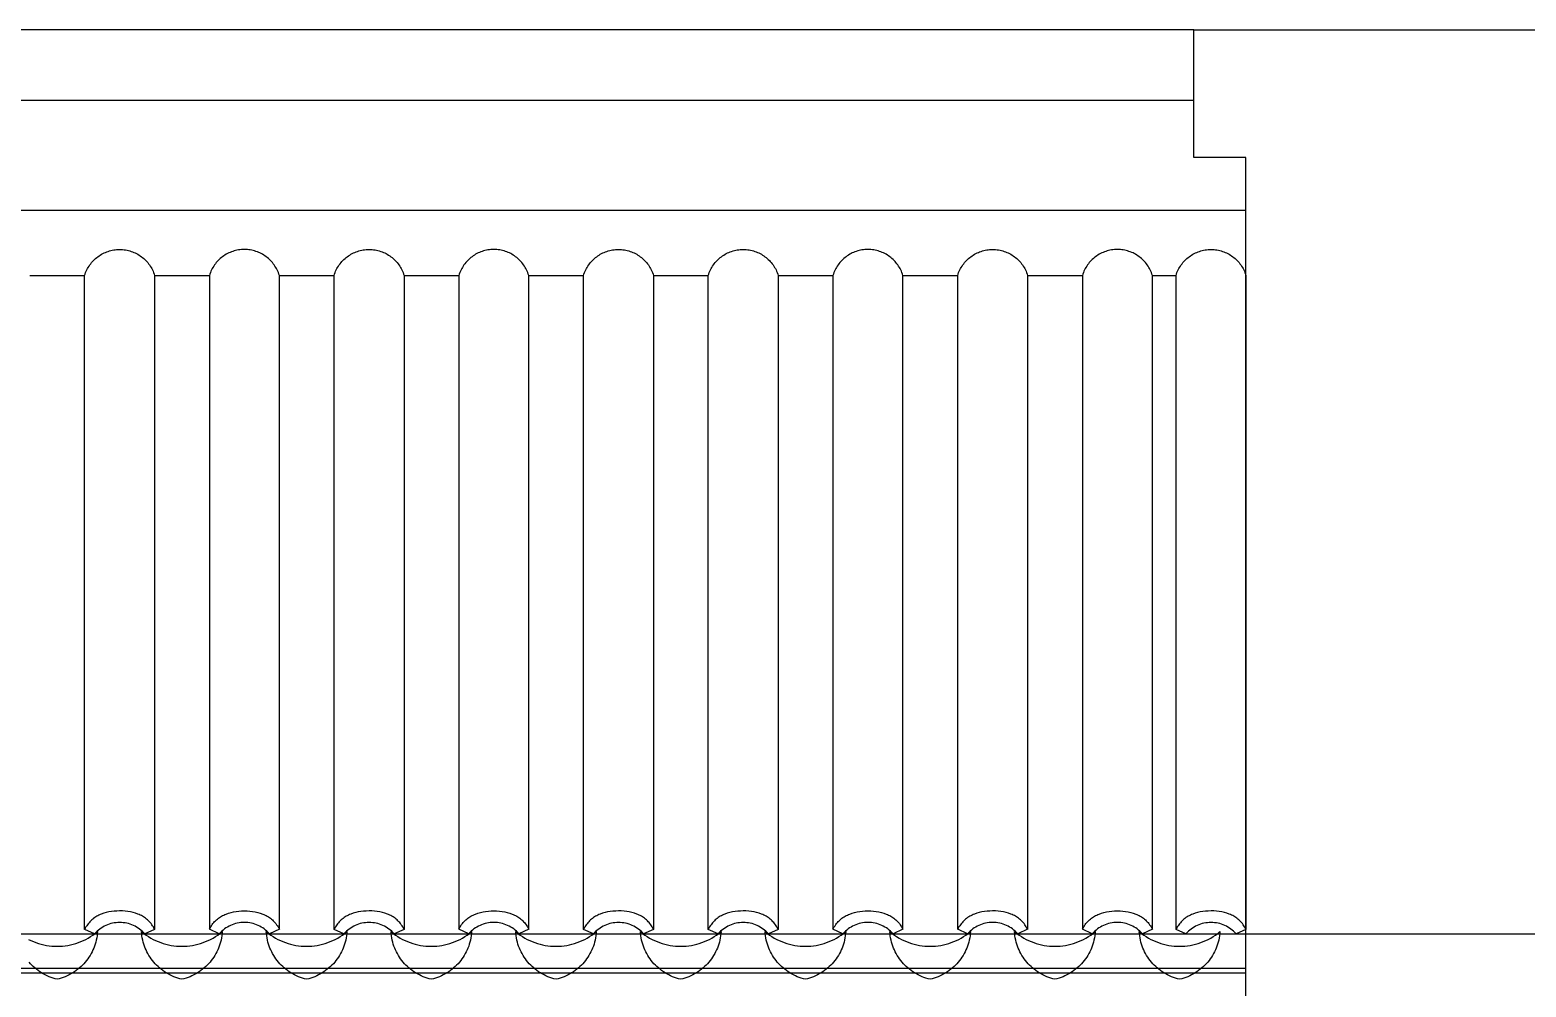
# Model space of a CAD drawing. Extents: x -20250 to 331240, y -699 to 63168.
# Drawn here: x 155750 to 159938, y 14065 to 16744 of the extents above; entities that cross this region are included whole.
import ezdxf

# ---------------------------------------------------------------- set-up
doc = ezdxf.new("R2010")
doc.units = 0
doc.header["$LTSCALE"] = 1000
doc.header["$MEASUREMENT"] = 0
doc.layers.add('DOTE', color=1, linetype='Continuous')
doc.layers.add('WALL', color=9, linetype='Continuous')
doc.layers.add('瓦', color=7, linetype='Continuous', true_color=0x57e157)

msp = doc.modelspace()

# ---------------------------------------------------------------- linework, layer by layer
at = {"layer": 'DOTE', "elevation": 0}
for points in [[(159007.4, 16744.3), (163040.4, 16744.3)], [(159153.7, 14214.5), (163040.4, 14214.5)]]:
    msp.add_lwpolyline(points, dxfattribs=at)
at = {"layer": 'WALL'}
for points in [[(159153.7, 11907.6, 0), (159153.7, 16387.6, 0), (159007.4, 16387.6, 0), (159007.4, 16744.3, 0), (149766.8, 16744.3, 0), (149766.8, 16387.6, 0), (149620.6, 16387.6, 0), (149620.6, 11881.3, 0)], [(149766.8, 16547.8, 0), (159007.4, 16547.8, 0)], [(159153.7, 16238.6, 0), (149620.6, 16238.6, 0)], [(149620.6, 14214.5, 0), (159153.7, 14214.5, 0)], [(149620.6, 14118, 0), (159153.7, 14118, 0)], [(149620.6, 14105.8, 0), (159153.7, 14105.8, 0)]]:
    msp.add_polyline3d(points, dxfattribs=at)
at = {"layer": '瓦'}
for points in [[(155903.4, 14227.1), (155903.4, 16057.1), (155904.7, 16061.1), (155906.2, 16065), (155907.8, 16068.8), (155909.5, 16072.6), (155911.4, 16076.2), (155913.4, 16079.8), (155915.6, 16083.3), (155917.9, 16086.7), (155920.3, 16089.9), (155922.8, 16093.1), (155925.5, 16096.1), (155928.2, 16099.1), (155931.1, 16101.9), (155934.1, 16104.6), (155937.2, 16107.2), (155940.3, 16109.7), (155943.6, 16112), (155947, 16114.2), (155950.4, 16116.3), (155954, 16118.2), (155957.6, 16120), (155961.3, 16121.7), (155965, 16123.2), (155968.8, 16124.6), (155972.7, 16125.8), (155976.7, 16126.8), (155980.7, 16127.7), (155984.7, 16128.5), (155988.8, 16129.1), (155992.9, 16129.5), (155997.1, 16129.7), (156001.3, 16129.8), (156005.5, 16129.7), (156009.7, 16129.5), (156013.9, 16129.1), (156018, 16128.5), (156022, 16127.7), (156026, 16126.8), (156029.9, 16125.8), (156033.8, 16124.6), (156037.6, 16123.2), (156041.4, 16121.7), (156045.1, 16120), (156048.7, 16118.2), (156052.2, 16116.3), (156055.7, 16114.2), (156059, 16112), (156062.3, 16109.7), (156065.5, 16107.2), (156068.6, 16104.6), (156071.6, 16101.9), (156074.4, 16099.1), (156077.2, 16096.1), (156079.8, 16093.1), (156082.4, 16089.9), (156084.8, 16086.7), (156087.1, 16083.3), (156089.2, 16079.8), (156091.2, 16076.2), (156093.1, 16072.6), (156094.9, 16068.8), (156096.5, 16065), (156097.9, 16061.1), (156099.2, 16057.1), (156099.2, 14227.1), (156097.4, 14230.6), (156095.6, 14233.9), (156093.6, 14237.1), (156091.5, 14240.1), (156089.3, 14243), (156087, 14245.8), (156084.6, 14248.5), (156082.1, 14251), (156079.5, 14253.4), (156076.8, 14255.7), (156074.1, 14257.9), (156071.2, 14259.9), (156068.3, 14261.8), (156065.3, 14263.7), (156062.2, 14265.4), (156059.1, 14267), (156055.9, 14268.4), (156052.6, 14269.8), (156045.8, 14272.2), (156038.8, 14274.2), (156031.6, 14275.9), (156024.3, 14277.1), (156016.7, 14277.9), (156009.1, 14278.5), (156001.3, 14278.6), (155993.5, 14278.4), (155985.9, 14277.9), (155978.3, 14277.1), (155971, 14275.8), (155963.8, 14274.2), (155956.8, 14272.2), (155950, 14269.7), (155946.7, 14268.4), (155943.5, 14266.9), (155940.4, 14265.3), (155937.3, 14263.6), (155934.3, 14261.8), (155931.4, 14259.8), (155928.5, 14257.8), (155925.8, 14255.6), (155923.1, 14253.3), (155920.5, 14250.9), (155918, 14248.4), (155915.6, 14245.7), (155913.3, 14242.9), (155911.2, 14240), (155909.1, 14237), (155907.1, 14233.8), (155905.2, 14230.5), (155903.5, 14227)], [(156448.3, 14227.2), (156420.7, 14214.6), (156417.3, 14218.3), (156413.7, 14221.7), (156409.9, 14225), (156406, 14228.1), (156401.9, 14230.9), (156397.7, 14233.5), (156393.4, 14235.9), (156389, 14238.1), (156384.4, 14240), (156379.8, 14241.7), (156375, 14243.1), (156370.2, 14244.3), (156365.3, 14245.2), (156360.4, 14245.9), (156355.4, 14246.3), (156350.4, 14246.4), (156345.4, 14246.3), (156340.4, 14245.9), (156335.4, 14245.2), (156330.6, 14244.3), (156325.8, 14243.1), (156321, 14241.7), (156316.4, 14240), (156311.8, 14238.1), (156307.4, 14235.9), (156303.1, 14233.5), (156298.9, 14230.9), (156294.8, 14228.1), (156290.9, 14225), (156287.2, 14221.7), (156283.6, 14218.3), (156280.2, 14214.6), (156252.6, 14227.2), (156254.4, 14230.7), (156256.3, 14234), (156258.2, 14237.2), (156260.3, 14240.2), (156262.5, 14243.2), (156264.8, 14245.9), (156267.2, 14248.6), (156269.7, 14251.1), (156272.3, 14253.5), (156275, 14255.8), (156277.7, 14258), (156280.6, 14260), (156283.5, 14262), (156286.5, 14263.8), (156289.6, 14265.5), (156292.7, 14267.1), (156296, 14268.6), (156299.2, 14269.9), (156306, 14272.3), (156313, 14274.4), (156320.2, 14276), (156327.6, 14277.2), (156335.1, 14278.1), (156342.7, 14278.6), (156350.5, 14278.7), (156358.3, 14278.6), (156366, 14278.1), (156373.5, 14277.2), (156380.8, 14275.9), (156388, 14274.3), (156395, 14272.3), (156401.8, 14269.9), (156405.1, 14268.5), (156408.3, 14267), (156411.4, 14265.4), (156414.5, 14263.7), (156417.5, 14261.9), (156420.4, 14260), (156423.3, 14257.9), (156426, 14255.7), (156428.7, 14253.5), (156431.3, 14251), (156433.8, 14248.5), (156436.1, 14245.8), (156438.4, 14243.1), (156440.6, 14240.1), (156442.7, 14237.1), (156444.7, 14233.9), (156446.6, 14230.6), (156448.3, 14227.1), (156448.3, 16057.1), (156447, 16061.1), (156445.6, 16065), (156444, 16068.8), (156442.2, 16072.6), (156440.3, 16076.2), (156438.3, 16079.8), (156436.1, 16083.3), (156433.9, 16086.7), (156431.4, 16089.9), (156428.9, 16093.1), (156426.3, 16096.1), (156423.5, 16099.1), (156420.6, 16101.9), (156417.6, 16104.6), (156414.6, 16107.2), (156411.4, 16109.7), (156408.1, 16112), (156404.7, 16114.2), (156401.3, 16116.3), (156397.8, 16118.2), (156394.1, 16120), (156390.5, 16121.7), (156386.7, 16123.2), (156382.9, 16124.6), (156379, 16125.8), (156375.1, 16126.8), (156371.1, 16127.7), (156367, 16128.5), (156362.9, 16129.1), (156358.8, 16129.5), (156354.6, 16129.7), (156350.4, 16129.8), (156346.2, 16129.7), (156342, 16129.5), (156337.9, 16129.1), (156333.8, 16128.5), (156329.7, 16127.7), (156325.7, 16126.8), (156321.8, 16125.8), (156317.9, 16124.6), (156314.1, 16123.2), (156310.3, 16121.7), (156306.6, 16120), (156303, 16118.2), (156299.5, 16116.3), (156296, 16114.2), (156292.7, 16112), (156289.4, 16109.7), (156286.2, 16107.2), (156283.1, 16104.6), (156280.2, 16101.9), (156277.3, 16099.1), (156274.5, 16096.1), (156271.9, 16093.1), (156269.3, 16089.9), (156266.9, 16086.7), (156264.6, 16083.3), (156262.5, 16079.8), (156260.5, 16076.2), (156258.6, 16072.6), (156256.8, 16068.8), (156255.2, 16065), (156253.8, 16061.1), (156252.5, 16057.1), (156252.5, 14227.1)], [(156601.5, 14227.1), (156601.5, 16057.1), (156602.8, 16061.1), (156604.3, 16065), (156605.9, 16068.8), (156607.6, 16072.6), (156609.5, 16076.2), (156611.5, 16079.8), (156613.7, 16083.3), (156616, 16086.7), (156618.4, 16089.9), (156620.9, 16093.1), (156623.6, 16096.1), (156626.3, 16099.1), (156629.2, 16101.9), (156632.2, 16104.6), (156635.3, 16107.2), (156638.4, 16109.7), (156641.7, 16112), (156645.1, 16114.2), (156648.5, 16116.3), (156652.1, 16118.2), (156655.7, 16120), (156659.3, 16121.7), (156663.1, 16123.2), (156666.9, 16124.6), (156670.8, 16125.8), (156674.8, 16126.8), (156678.8, 16127.7), (156682.8, 16128.5), (156686.9, 16129.1), (156691, 16129.5), (156695.2, 16129.7), (156699.4, 16129.8), (156703.6, 16129.7), (156707.8, 16129.5), (156712, 16129.1), (156716, 16128.5), (156720.1, 16127.7), (156724.1, 16126.8), (156728, 16125.8), (156731.9, 16124.6), (156735.7, 16123.2), (156739.5, 16121.7), (156743.2, 16120), (156746.8, 16118.2), (156750.3, 16116.3), (156753.8, 16114.2), (156757.1, 16112), (156760.4, 16109.7), (156763.6, 16107.2), (156766.7, 16104.6), (156769.6, 16101.9), (156772.5, 16099.1), (156775.3, 16096.1), (156777.9, 16093.1), (156780.5, 16089.9), (156782.9, 16086.7), (156785.2, 16083.3), (156787.3, 16079.8), (156789.3, 16076.2), (156791.2, 16072.6), (156793, 16068.8), (156794.6, 16065), (156796, 16061.1), (156797.3, 16057.1), (156797.3, 14227.1), (156795.5, 14230.6), (156793.7, 14233.9), (156791.7, 14237.1), (156789.6, 14240.1), (156787.4, 14243), (156785.1, 14245.8), (156782.7, 14248.5), (156780.2, 14251), (156777.6, 14253.4), (156774.9, 14255.7), (156772.2, 14257.9), (156769.3, 14259.9), (156766.4, 14261.8), (156763.4, 14263.7), (156760.3, 14265.4), (156757.2, 14267), (156754, 14268.4), (156750.7, 14269.8), (156743.9, 14272.2), (156736.9, 14274.2), (156729.7, 14275.9), (156722.3, 14277.1), (156714.8, 14277.9), (156707.2, 14278.5), (156699.4, 14278.6), (156691.6, 14278.4), (156684, 14277.9), (156676.4, 14277.1), (156669.1, 14275.8), (156661.9, 14274.2), (156654.9, 14272.2), (156648.1, 14269.7), (156644.8, 14268.4), (156641.6, 14266.9), (156638.5, 14265.3), (156635.4, 14263.6), (156632.4, 14261.8), (156629.5, 14259.8), (156626.6, 14257.8), (156623.9, 14255.6), (156621.2, 14253.3), (156618.6, 14250.9), (156616.1, 14248.4), (156613.7, 14245.7), (156611.4, 14242.9), (156609.2, 14240), (156607.2, 14237), (156605.2, 14233.8), (156603.3, 14230.5), (156601.6, 14227)], [(157146.3, 14227.2), (157118.8, 14214.6), (157115.3, 14218.3), (157111.8, 14221.7), (157108, 14225), (157104.1, 14228.1), (157100, 14230.9), (157095.8, 14233.5), (157091.5, 14235.9), (157087.1, 14238.1), (157082.5, 14240), (157077.9, 14241.7), (157073.1, 14243.1), (157068.3, 14244.3), (157063.4, 14245.2), (157058.5, 14245.9), (157053.5, 14246.3), (157048.5, 14246.4), (157043.5, 14246.3), (157038.5, 14245.9), (157033.5, 14245.2), (157028.7, 14244.3), (157023.9, 14243.1), (157019.1, 14241.7), (157014.5, 14240), (157009.9, 14238.1), (157005.5, 14235.9), (157001.2, 14233.5), (156997, 14230.9), (156992.9, 14228.1), (156989, 14225), (156985.3, 14221.7), (156981.7, 14218.3), (156978.3, 14214.6), (156950.7, 14227.2), (156952.5, 14230.7), (156954.3, 14234), (156956.3, 14237.2), (156958.4, 14240.2), (156960.6, 14243.2), (156962.9, 14245.9), (156965.3, 14248.6), (156967.8, 14251.1), (156970.4, 14253.5), (156973.1, 14255.8), (156975.8, 14258), (156978.7, 14260), (156981.6, 14262), (156984.6, 14263.8), (156987.7, 14265.5), (156990.8, 14267.1), (156994.1, 14268.6), (156997.3, 14269.9), (157004.1, 14272.3), (157011.1, 14274.4), (157018.3, 14276), (157025.7, 14277.2), (157033.2, 14278.1), (157040.8, 14278.6), (157048.6, 14278.7), (157056.4, 14278.6), (157064.1, 14278.1), (157071.6, 14277.2), (157078.9, 14275.9), (157086.1, 14274.3), (157093.1, 14272.3), (157099.9, 14269.9), (157103.1, 14268.5), (157106.4, 14267), (157109.5, 14265.4), (157112.6, 14263.7), (157115.6, 14261.9), (157118.5, 14260), (157121.3, 14257.9), (157124.1, 14255.7), (157126.8, 14253.5), (157129.4, 14251), (157131.8, 14248.5), (157134.2, 14245.8), (157136.5, 14243.1), (157138.7, 14240.1), (157140.8, 14237.1), (157142.8, 14233.9), (157144.7, 14230.6), (157146.4, 14227.1), (157146.4, 16057.1), (157145.1, 16061.1), (157143.6, 16065), (157142, 16068.8), (157140.3, 16072.6), (157138.4, 16076.2), (157136.4, 16079.8), (157134.2, 16083.3), (157132, 16086.7), (157129.5, 16089.9), (157127, 16093.1), (157124.4, 16096.1), (157121.6, 16099.1), (157118.7, 16101.9), (157115.7, 16104.6), (157112.7, 16107.2), (157109.5, 16109.7), (157106.2, 16112), (157102.8, 16114.2), (157099.4, 16116.3), (157095.8, 16118.2), (157092.2, 16120), (157088.6, 16121.7), (157084.8, 16123.2), (157081, 16124.6), (157077.1, 16125.8), (157073.2, 16126.8), (157069.2, 16127.7), (157065.1, 16128.5), (157061, 16129.1), (157056.9, 16129.5), (157052.7, 16129.7), (157048.5, 16129.8), (157044.3, 16129.7), (157040.1, 16129.5), (157036, 16129.1), (157031.9, 16128.5), (157027.8, 16127.7), (157023.8, 16126.8), (157019.9, 16125.8), (157016, 16124.6), (157012.2, 16123.2), (157008.4, 16121.7), (157004.7, 16120), (157001.1, 16118.2), (156997.6, 16116.3), (156994.1, 16114.2), (156990.8, 16112), (156987.5, 16109.7), (156984.3, 16107.2), (156981.2, 16104.6), (156978.3, 16101.9), (156975.4, 16099.1), (156972.6, 16096.1), (156970, 16093.1), (156967.4, 16089.9), (156965, 16086.7), (156962.7, 16083.3), (156960.6, 16079.8), (156958.6, 16076.2), (156956.7, 16072.6), (156954.9, 16068.8), (156953.3, 16065), (156951.9, 16061.1), (156950.6, 16057.1), (156950.6, 14227.1)], [(157299.6, 14227.1), (157299.6, 16057.1), (157300.9, 16061.1), (157302.4, 16065), (157304, 16068.8), (157305.7, 16072.6), (157307.6, 16076.2), (157309.6, 16079.8), (157311.8, 16083.3), (157314.1, 16086.7), (157316.5, 16089.9), (157319, 16093.1), (157321.6, 16096.1), (157324.4, 16099.1), (157327.3, 16101.9), (157330.3, 16104.6), (157333.3, 16107.2), (157336.5, 16109.7), (157339.8, 16112), (157343.2, 16114.2), (157346.6, 16116.3), (157350.1, 16118.2), (157353.8, 16120), (157357.4, 16121.7), (157361.2, 16123.2), (157365, 16124.6), (157368.9, 16125.8), (157372.8, 16126.8), (157376.8, 16127.7), (157380.9, 16128.5), (157385, 16129.1), (157389.1, 16129.5), (157393.3, 16129.7), (157397.5, 16129.8), (157401.7, 16129.7), (157405.9, 16129.5), (157410, 16129.1), (157414.1, 16128.5), (157418.2, 16127.7), (157422.2, 16126.8), (157426.1, 16125.8), (157430, 16124.6), (157433.8, 16123.2), (157437.6, 16121.7), (157441.3, 16120), (157444.9, 16118.2), (157448.4, 16116.3), (157451.9, 16114.2), (157455.2, 16112), (157458.5, 16109.7), (157461.7, 16107.2), (157464.8, 16104.6), (157467.7, 16101.9), (157470.6, 16099.1), (157473.4, 16096.1), (157476, 16093.1), (157478.6, 16089.9), (157481, 16086.7), (157483.3, 16083.3), (157485.4, 16079.8), (157487.4, 16076.2), (157489.3, 16072.6), (157491.1, 16068.8), (157492.7, 16065), (157494.1, 16061.1), (157495.4, 16057.1), (157495.4, 14227.1), (157493.6, 14230.6), (157491.8, 14233.9), (157489.8, 14237.1), (157487.7, 14240.1), (157485.5, 14243), (157483.2, 14245.8), (157480.8, 14248.5), (157478.3, 14251), (157475.7, 14253.4), (157473, 14255.7), (157470.3, 14257.9), (157467.4, 14259.9), (157464.5, 14261.8), (157461.5, 14263.7), (157458.4, 14265.4), (157455.3, 14267), (157452, 14268.4), (157448.8, 14269.8), (157442, 14272.2), (157435, 14274.2), (157427.8, 14275.9), (157420.4, 14277.1), (157412.9, 14277.9), (157405.3, 14278.5), (157397.5, 14278.6), (157389.7, 14278.4), (157382, 14277.9), (157374.5, 14277.1), (157367.1, 14275.8), (157360, 14274.2), (157353, 14272.2), (157346.2, 14269.7), (157342.9, 14268.4), (157339.7, 14266.9), (157336.6, 14265.3), (157333.5, 14263.6), (157330.5, 14261.8), (157327.6, 14259.8), (157324.7, 14257.8), (157322, 14255.6), (157319.3, 14253.3), (157316.7, 14250.9), (157314.2, 14248.4), (157311.8, 14245.7), (157309.5, 14242.9), (157307.3, 14240), (157305.2, 14237), (157303.3, 14233.8), (157301.4, 14230.5), (157299.6, 14227)], [(157648.7, 14227.1), (157648.7, 16057.1), (157650, 16061.1), (157651.4, 16065), (157653, 16068.8), (157654.7, 16072.6), (157656.6, 16076.2), (157658.7, 16079.8), (157660.8, 16083.3), (157663.1, 16086.7), (157665.5, 16089.9), (157668, 16093.1), (157670.7, 16096.1), (157673.5, 16099.1), (157676.3, 16101.9), (157679.3, 16104.6), (157682.4, 16107.2), (157685.6, 16109.7), (157688.8, 16112), (157692.2, 16114.2), (157695.7, 16116.3), (157699.2, 16118.2), (157702.8, 16120), (157706.5, 16121.7), (157710.2, 16123.2), (157714.1, 16124.6), (157718, 16125.8), (157721.9, 16126.8), (157725.9, 16127.7), (157729.9, 16128.5), (157734, 16129.1), (157738.2, 16129.5), (157742.3, 16129.7), (157746.6, 16129.8), (157750.8, 16129.7), (157755, 16129.5), (157759.1, 16129.1), (157763.2, 16128.5), (157767.2, 16127.7), (157771.2, 16126.8), (157775.2, 16125.8), (157779.1, 16124.6), (157782.9, 16123.2), (157786.6, 16121.7), (157790.3, 16120), (157793.9, 16118.2), (157797.5, 16116.3), (157800.9, 16114.2), (157804.3, 16112), (157807.5, 16109.7), (157810.7, 16107.2), (157813.8, 16104.6), (157816.8, 16101.9), (157819.7, 16099.1), (157822.4, 16096.1), (157825.1, 16093.1), (157827.6, 16089.9), (157830, 16086.7), (157832.3, 16083.3), (157834.5, 16079.8), (157836.5, 16076.2), (157838.4, 16072.6), (157840.1, 16068.8), (157841.7, 16065), (157843.2, 16061.1), (157844.5, 16057.1), (157844.4, 14227.1), (157842.7, 14230.6), (157840.8, 14233.9), (157838.8, 14237.1), (157836.7, 14240.1), (157834.5, 14243), (157832.2, 14245.8), (157829.8, 14248.5), (157827.3, 14251), (157824.8, 14253.4), (157822.1, 14255.7), (157819.3, 14257.9), (157816.5, 14259.9), (157813.5, 14261.8), (157810.5, 14263.7), (157807.5, 14265.4), (157804.3, 14267), (157801.1, 14268.4), (157797.8, 14269.8), (157791, 14272.2), (157784.1, 14274.2), (157776.9, 14275.9), (157769.5, 14277.1), (157762, 14277.9), (157754.3, 14278.5), (157746.5, 14278.6), (157738.8, 14278.4), (157731.1, 14277.9), (157723.6, 14277.1), (157716.2, 14275.8), (157709, 14274.2), (157702, 14272.2), (157695.3, 14269.7), (157692, 14268.4), (157688.8, 14266.9), (157685.6, 14265.3), (157682.5, 14263.6), (157679.5, 14261.8), (157676.6, 14259.8), (157673.8, 14257.8), (157671, 14255.6), (157668.3, 14253.3), (157665.8, 14250.9), (157663.3, 14248.4), (157660.9, 14245.7), (157658.6, 14242.9), (157656.4, 14240), (157654.3, 14237), (157652.3, 14233.8), (157650.4, 14230.5), (157648.7, 14227)], [(158193.5, 14227.2), (158165.9, 14214.6), (158162.5, 14218.3), (158158.9, 14221.7), (158155.1, 14225), (158151.2, 14228.1), (158147.2, 14230.9), (158143, 14233.5), (158138.6, 14235.9), (158134.2, 14238.1), (158129.7, 14240), (158125, 14241.7), (158120.3, 14243.1), (158115.5, 14244.3), (158110.6, 14245.2), (158105.6, 14245.9), (158100.7, 14246.3), (158095.6, 14246.4), (158090.6, 14246.3), (158085.6, 14245.9), (158080.7, 14245.2), (158075.8, 14244.3), (158071, 14243.1), (158066.3, 14241.7), (158061.6, 14240), (158057.1, 14238.1), (158052.7, 14235.9), (158048.3, 14233.5), (158044.1, 14230.9), (158040.1, 14228.1), (158036.2, 14225), (158032.4, 14221.7), (158028.8, 14218.3), (158025.4, 14214.6), (157997.8, 14227.2), (157999.6, 14230.7), (158001.5, 14234), (158003.5, 14237.2), (158005.6, 14240.2), (158007.8, 14243.2), (158010.1, 14245.9), (158012.5, 14248.6), (158015, 14251.1), (158017.5, 14253.5), (158020.2, 14255.8), (158023, 14258), (158025.8, 14260), (158028.7, 14262), (158031.7, 14263.8), (158034.8, 14265.5), (158038, 14267.1), (158041.2, 14268.6), (158044.5, 14269.9), (158051.2, 14272.3), (158058.2, 14274.4), (158065.4, 14276), (158072.8, 14277.2), (158080.3, 14278.1), (158088, 14278.6), (158095.8, 14278.7), (158103.5, 14278.6), (158111.2, 14278.1), (158118.7, 14277.2), (158126.1, 14275.9), (158133.3, 14274.3), (158140.3, 14272.3), (158147, 14269.9), (158150.3, 14268.5), (158153.5, 14267), (158156.7, 14265.4), (158159.7, 14263.7), (158162.7, 14261.9), (158165.7, 14260), (158168.5, 14257.9), (158171.2, 14255.7), (158173.9, 14253.5), (158176.5, 14251), (158179, 14248.5), (158181.4, 14245.8), (158183.7, 14243.1), (158185.9, 14240.1), (158188, 14237.1), (158189.9, 14233.9), (158191.8, 14230.6), (158193.6, 14227.1), (158193.5, 16057.1), (158192.2, 16061.1), (158190.8, 16065), (158189.2, 16068.8), (158187.4, 16072.6), (158185.6, 16076.2), (158183.5, 16079.8), (158181.4, 16083.3), (158179.1, 16086.7), (158176.7, 16089.9), (158174.1, 16093.1), (158171.5, 16096.1), (158168.7, 16099.1), (158165.9, 16101.9), (158162.9, 16104.6), (158159.8, 16107.2), (158156.6, 16109.7), (158153.3, 16112), (158150, 16114.2), (158146.5, 16116.3), (158143, 16118.2), (158139.4, 16120), (158135.7, 16121.7), (158131.9, 16123.2), (158128.1, 16124.6), (158124.2, 16125.8), (158120.3, 16126.8), (158116.3, 16127.7), (158112.2, 16128.5), (158108.2, 16129.1), (158104, 16129.5), (158099.8, 16129.7), (158095.6, 16129.8), (158091.4, 16129.7), (158087.2, 16129.5), (158083.1, 16129.1), (158079, 16128.5), (158075, 16127.7), (158071, 16126.8), (158067, 16125.8), (158063.1, 16124.6), (158059.3, 16123.2), (158055.6, 16121.7), (158051.9, 16120), (158048.3, 16118.2), (158044.7, 16116.3), (158041.3, 16114.2), (158037.9, 16112), (158034.6, 16109.7), (158031.5, 16107.2), (158028.4, 16104.6), (158025.4, 16101.9), (158022.5, 16099.1), (158019.8, 16096.1), (158017.1, 16093.1), (158014.6, 16089.9), (158012.2, 16086.7), (158009.9, 16083.3), (158007.7, 16079.8), (158005.7, 16076.2), (158003.8, 16072.6), (158002.1, 16068.8), (158000.5, 16065), (157999, 16061.1), (157997.7, 16057.1), (157997.7, 14227.1)], [(158346.8, 14227.1), (158346.8, 16057.1), (158348, 16061.1), (158349.5, 16065), (158351.1, 16068.8), (158352.8, 16072.6), (158354.7, 16076.2), (158356.7, 16079.8), (158358.9, 16083.3), (158361.2, 16086.7), (158363.6, 16089.9), (158366.1, 16093.1), (158368.8, 16096.1), (158371.6, 16099.1), (158374.4, 16101.9), (158377.4, 16104.6), (158380.5, 16107.2), (158383.7, 16109.7), (158386.9, 16112), (158390.3, 16114.2), (158393.8, 16116.3), (158397.3, 16118.2), (158400.9, 16120), (158404.6, 16121.7), (158408.3, 16123.2), (158412.2, 16124.6), (158416.1, 16125.8), (158420, 16126.8), (158424, 16127.7), (158428, 16128.5), (158432.1, 16129.1), (158436.3, 16129.5), (158440.4, 16129.7), (158444.7, 16129.8), (158448.9, 16129.7), (158453, 16129.5), (158457.2, 16129.1), (158461.3, 16128.5), (158465.3, 16127.7), (158469.3, 16126.8), (158473.3, 16125.8), (158477.1, 16124.6), (158481, 16123.2), (158484.7, 16121.7), (158488.4, 16120), (158492, 16118.2), (158495.6, 16116.3), (158499, 16114.2), (158502.4, 16112), (158505.6, 16109.7), (158508.8, 16107.2), (158511.9, 16104.6), (158514.9, 16101.9), (158517.8, 16099.1), (158520.5, 16096.1), (158523.2, 16093.1), (158525.7, 16089.9), (158528.1, 16086.7), (158530.4, 16083.3), (158532.6, 16079.8), (158534.6, 16076.2), (158536.5, 16072.6), (158538.2, 16068.8), (158539.8, 16065), (158541.3, 16061.1), (158542.6, 16057.1), (158542.5, 14227.1), (158540.8, 14230.6), (158538.9, 14233.9), (158536.9, 14237.1), (158534.8, 14240.1), (158532.6, 14243), (158530.3, 14245.8), (158527.9, 14248.5), (158525.4, 14251), (158522.8, 14253.4), (158520.2, 14255.7), (158517.4, 14257.9), (158514.6, 14259.9), (158511.6, 14261.8), (158508.6, 14263.7), (158505.6, 14265.4), (158502.4, 14267), (158499.2, 14268.4), (158495.9, 14269.8), (158489.1, 14272.2), (158482.1, 14274.2), (158475, 14275.9), (158467.6, 14277.1), (158460.1, 14277.9), (158452.4, 14278.5), (158444.6, 14278.6), (158436.8, 14278.4), (158429.2, 14277.9), (158421.7, 14277.1), (158414.3, 14275.8), (158407.1, 14274.2), (158400.1, 14272.2), (158393.4, 14269.7), (158390.1, 14268.4), (158386.9, 14266.9), (158383.7, 14265.3), (158380.6, 14263.6), (158377.6, 14261.8), (158374.7, 14259.8), (158371.9, 14257.8), (158369.1, 14255.6), (158366.4, 14253.3), (158363.8, 14250.9), (158361.4, 14248.4), (158359, 14245.7), (158356.7, 14242.9), (158354.5, 14240), (158352.4, 14237), (158350.4, 14233.8), (158348.5, 14230.5), (158346.8, 14227)], [(158891.6, 14227.2), (158864, 14214.6), (158860.6, 14218.3), (158857, 14221.7), (158853.2, 14225), (158849.3, 14228.1), (158845.3, 14230.9), (158841.1, 14233.5), (158836.7, 14235.9), (158832.3, 14238.1), (158827.7, 14240), (158823.1, 14241.7), (158818.4, 14243.1), (158813.6, 14244.3), (158808.7, 14245.2), (158803.7, 14245.9), (158798.7, 14246.3), (158793.7, 14246.4), (158788.7, 14246.3), (158783.7, 14245.9), (158778.8, 14245.2), (158773.9, 14244.3), (158769.1, 14243.1), (158764.4, 14241.7), (158759.7, 14240), (158755.2, 14238.1), (158750.7, 14235.9), (158746.4, 14233.5), (158742.2, 14230.9), (158738.2, 14228.1), (158734.3, 14225), (158730.5, 14221.7), (158726.9, 14218.3), (158723.5, 14214.6), (158695.9, 14227.2), (158697.7, 14230.7), (158699.6, 14234), (158701.6, 14237.2), (158703.7, 14240.2), (158705.8, 14243.2), (158708.2, 14245.9), (158710.6, 14248.6), (158713, 14251.1), (158715.6, 14253.5), (158718.3, 14255.8), (158721.1, 14258), (158723.9, 14260), (158726.8, 14262), (158729.8, 14263.8), (158732.9, 14265.5), (158736.1, 14267.1), (158739.3, 14268.6), (158742.6, 14269.9), (158749.3, 14272.3), (158756.3, 14274.4), (158763.5, 14276), (158770.9, 14277.2), (158778.4, 14278.1), (158786.1, 14278.6), (158793.8, 14278.7), (158801.6, 14278.6), (158809.3, 14278.1), (158816.8, 14277.2), (158824.2, 14275.9), (158831.4, 14274.3), (158838.3, 14272.3), (158845.1, 14269.9), (158848.4, 14268.5), (158851.6, 14267), (158854.7, 14265.4), (158857.8, 14263.7), (158860.8, 14261.9), (158863.7, 14260), (158866.6, 14257.9), (158869.3, 14255.7), (158872, 14253.5), (158874.6, 14251), (158877.1, 14248.5), (158879.5, 14245.8), (158881.8, 14243.1), (158884, 14240.1), (158886.1, 14237.1), (158888, 14233.9), (158889.9, 14230.6), (158891.7, 14227.1), (158891.6, 16057.1), (158890.3, 16061.1), (158888.9, 16065), (158887.3, 16068.8), (158885.5, 16072.6), (158883.7, 16076.2), (158881.6, 16079.8), (158879.5, 16083.3), (158877.2, 16086.7), (158874.8, 16089.9), (158872.2, 16093.1), (158869.6, 16096.1), (158866.8, 16099.1), (158864, 16101.9), (158861, 16104.6), (158857.9, 16107.2), (158854.7, 16109.7), (158851.4, 16112), (158848.1, 16114.2), (158844.6, 16116.3), (158841.1, 16118.2), (158837.5, 16120), (158833.8, 16121.7), (158830, 16123.2), (158826.2, 16124.6), (158822.3, 16125.8), (158818.4, 16126.8), (158814.4, 16127.7), (158810.3, 16128.5), (158806.2, 16129.1), (158802.1, 16129.5), (158797.9, 16129.7), (158793.7, 16129.8), (158789.5, 16129.7), (158785.3, 16129.5), (158781.2, 16129.1), (158777.1, 16128.5), (158773.1, 16127.7), (158769.1, 16126.8), (158765.1, 16125.8), (158761.2, 16124.6), (158757.4, 16123.2), (158753.6, 16121.7), (158750, 16120), (158746.4, 16118.2), (158742.8, 16116.3), (158739.4, 16114.2), (158736, 16112), (158732.7, 16109.7), (158729.6, 16107.2), (158726.5, 16104.6), (158723.5, 16101.9), (158720.6, 16099.1), (158717.8, 16096.1), (158715.2, 16093.1), (158712.7, 16089.9), (158710.3, 16086.7), (158708, 16083.3), (158705.8, 16079.8), (158703.8, 16076.2), (158701.9, 16072.6), (158700.2, 16068.8), (158698.6, 16065), (158697.1, 16061.1), (158695.8, 16057.1), (158695.8, 14227.1)], [(158957.9, 14227.1), (158957.9, 16057.1), (158959.2, 16061.1), (158960.6, 16065), (158962.2, 16068.8), (158964, 16072.6), (158965.8, 16076.2), (158967.9, 16079.8), (158970, 16083.3), (158972.3, 16086.7), (158974.7, 16089.9), (158977.3, 16093.1), (158979.9, 16096.1), (158982.7, 16099.1), (158985.6, 16101.9), (158988.5, 16104.6), (158991.6, 16107.2), (158994.8, 16109.7), (158998.1, 16112), (159001.4, 16114.2), (159004.9, 16116.3), (159008.4, 16118.2), (159012, 16120), (159015.7, 16121.7), (159019.5, 16123.2), (159023.3, 16124.6), (159027.2, 16125.8), (159031.1, 16126.8), (159035.1, 16127.7), (159039.2, 16128.5), (159043.3, 16129.1), (159047.4, 16129.5), (159051.6, 16129.7), (159055.8, 16129.8), (159060, 16129.7), (159064.2, 16129.5), (159068.3, 16129.1), (159072.4, 16128.5), (159076.5, 16127.7), (159080.5, 16126.8), (159084.4, 16125.8), (159088.3, 16124.6), (159092.1, 16123.2), (159095.8, 16121.7), (159099.5, 16120), (159103.1, 16118.2), (159106.7, 16116.3), (159110.1, 16114.2), (159113.5, 16112), (159116.8, 16109.7), (159119.9, 16107.2), (159123, 16104.6), (159126, 16101.9), (159128.9, 16099.1), (159131.6, 16096.1), (159134.3, 16093.1), (159136.8, 16089.9), (159139.2, 16086.7), (159141.5, 16083.3), (159143.7, 16079.8), (159145.7, 16076.2), (159147.6, 16072.6), (159149.3, 16068.8), (159150.9, 16065), (159152.4, 16061.1), (159153.7, 16057.1), (159153.7, 14227.1), (159151.9, 14230.6), (159150, 14233.9), (159148, 14237.1), (159146, 14240.1), (159143.7, 14243), (159141.5, 14245.8), (159139.1, 14248.5), (159136.6, 14251), (159134, 14253.4), (159131.3, 14255.7), (159128.5, 14257.9), (159125.7, 14259.9), (159122.8, 14261.8), (159119.8, 14263.7), (159116.7, 14265.4), (159113.5, 14267), (159110.3, 14268.4), (159107, 14269.8), (159100.3, 14272.2), (159093.3, 14274.2), (159086.1, 14275.9), (159078.7, 14277.1), (159071.2, 14277.9), (159063.5, 14278.5), (159055.8, 14278.6), (159048, 14278.4), (159040.3, 14277.9), (159032.8, 14277.1), (159025.4, 14275.8), (159018.2, 14274.2), (159011.2, 14272.2), (159004.5, 14269.7), (159001.2, 14268.4), (158998, 14266.9), (158994.8, 14265.3), (158991.8, 14263.6), (158988.8, 14261.8), (158985.8, 14259.8), (158983, 14257.8), (158980.2, 14255.6), (158977.6, 14253.3), (158975, 14250.9), (158972.5, 14248.4), (158970.1, 14245.7), (158967.8, 14242.9), (158965.6, 14240), (158963.5, 14237), (158961.5, 14233.8), (158959.7, 14230.5), (158957.9, 14227)], [(155750.2, 16057.1), (155903.4, 16057.1)], [(156099.3, 16057.1), (156252.5, 16057.1)], [(156448.3, 16057.1), (156601.5, 16057.1)], [(156797.4, 16057.1), (156950.6, 16057.1)], [(157146.4, 16057.1), (157299.6, 16057.1)], [(157495.4, 16057.1), (157648.7, 16057.1)], [(157844.5, 16057.1), (157997.7, 16057.1)], [(158193.5, 16057.1), (158346.8, 16057.1)], [(158542.6, 16057.1), (158695.8, 16057.1)], [(158891.6, 16057.1), (158957.9, 16057.1)], [(156099.2, 14227.1), (156071.6, 14214.4), (156068.2, 14218.1), (156064.6, 14221.6), (156060.9, 14224.9), (156057, 14228), (156052.9, 14230.8), (156048.7, 14233.4), (156044.4, 14235.8), (156039.9, 14237.9), (156035.4, 14239.9), (156030.7, 14241.5), (156026, 14243), (156021.2, 14244.2), (156016.3, 14245.1), (156011.4, 14245.7), (156006.4, 14246.2), (156001.4, 14246.3), (155996.3, 14246.2), (155991.3, 14245.7), (155986.4, 14245.1), (155981.5, 14244.2), (155976.7, 14243), (155972, 14241.5), (155967.3, 14239.9), (155962.8, 14238), (155958.4, 14235.8), (155954, 14233.4), (155949.8, 14230.8), (155945.8, 14228), (155941.9, 14224.9), (155938.1, 14221.6), (155934.5, 14218.2), (155931.1, 14214.5), (155903.6, 14227.1)], [(156797.3, 14227.1), (156769.7, 14214.4), (156766.3, 14218.1), (156762.7, 14221.6), (156759, 14224.9), (156755.1, 14228), (156751, 14230.8), (156746.8, 14233.4), (156742.5, 14235.8), (156738, 14237.9), (156733.5, 14239.9), (156728.8, 14241.5), (156724.1, 14243), (156719.3, 14244.2), (156714.4, 14245.1), (156709.5, 14245.7), (156704.5, 14246.2), (156699.5, 14246.3), (156694.4, 14246.2), (156689.4, 14245.7), (156684.5, 14245.1), (156679.6, 14244.2), (156674.8, 14243), (156670.1, 14241.5), (156665.4, 14239.9), (156660.9, 14238), (156656.5, 14235.8), (156652.1, 14233.4), (156647.9, 14230.8), (156643.9, 14228), (156640, 14224.9), (156636.2, 14221.6), (156632.6, 14218.2), (156629.2, 14214.5), (156601.6, 14227.1)], [(157495.4, 14227.1), (157467.8, 14214.4), (157464.4, 14218.1), (157460.8, 14221.6), (157457.1, 14224.9), (157453.1, 14228), (157449.1, 14230.8), (157444.9, 14233.4), (157440.6, 14235.8), (157436.1, 14237.9), (157431.6, 14239.9), (157426.9, 14241.5), (157422.2, 14243), (157417.4, 14244.2), (157412.5, 14245.1), (157407.6, 14245.7), (157402.6, 14246.2), (157397.6, 14246.3), (157392.5, 14246.2), (157387.5, 14245.7), (157382.6, 14245.1), (157377.7, 14244.2), (157372.9, 14243), (157368.2, 14241.5), (157363.5, 14239.9), (157359, 14238), (157354.5, 14235.8), (157350.2, 14233.4), (157346, 14230.8), (157342, 14228), (157338.1, 14224.9), (157334.3, 14221.6), (157330.7, 14218.2), (157327.3, 14214.5), (157299.7, 14227.1)], [(157844.4, 14227.1), (157816.9, 14214.4), (157813.5, 14218.1), (157809.9, 14221.6), (157806.1, 14224.9), (157802.2, 14228), (157798.1, 14230.8), (157793.9, 14233.4), (157789.6, 14235.8), (157785.2, 14237.9), (157780.6, 14239.9), (157776, 14241.5), (157771.2, 14243), (157766.4, 14244.2), (157761.6, 14245.1), (157756.6, 14245.7), (157751.6, 14246.2), (157746.6, 14246.3), (157741.6, 14246.2), (157736.6, 14245.7), (157731.6, 14245.1), (157726.8, 14244.2), (157722, 14243), (157717.2, 14241.5), (157712.6, 14239.9), (157708, 14238), (157703.6, 14235.8), (157699.3, 14233.4), (157695.1, 14230.8), (157691, 14228), (157687.1, 14224.9), (157683.3, 14221.6), (157679.7, 14218.2), (157676.3, 14214.5), (157648.8, 14227.1)], [(158542.5, 14227.2), (158515, 14214.6), (158511.5, 14218.3), (158507.9, 14221.7), (158504.2, 14225), (158500.3, 14228.1), (158496.2, 14230.9), (158492, 14233.5), (158487.7, 14235.9), (158483.2, 14238.1), (158478.7, 14240), (158474.1, 14241.7), (158469.3, 14243.1), (158464.5, 14244.3), (158459.6, 14245.2), (158454.7, 14245.9), (158449.7, 14246.3), (158444.7, 14246.4), (158439.6, 14246.3), (158434.7, 14245.9), (158429.7, 14245.2), (158424.8, 14244.3), (158420, 14243.1), (158415.3, 14241.7), (158410.7, 14240), (158406.1, 14238.1), (158401.7, 14235.9), (158397.4, 14233.5), (158393.2, 14230.9), (158389.1, 14228.1), (158385.2, 14225), (158381.5, 14221.7), (158377.9, 14218.3), (158374.4, 14214.6), (158346.9, 14227.2)], [(159153.7, 14227.1), (159126.1, 14214.4), (159122.7, 14218.1), (159119.1, 14221.6), (159115.3, 14224.9), (159111.4, 14228), (159107.3, 14230.8), (159103.2, 14233.4), (159098.8, 14235.8), (159094.4, 14237.9), (159089.8, 14239.9), (159085.2, 14241.5), (159080.5, 14243), (159075.7, 14244.2), (159070.8, 14245.1), (159065.8, 14245.7), (159060.8, 14246.2), (159055.8, 14246.3), (159050.8, 14246.2), (159045.8, 14245.7), (159040.9, 14245.1), (159036, 14244.2), (159031.2, 14243), (159026.4, 14241.5), (159021.8, 14239.9), (159017.3, 14238), (159012.8, 14235.8), (159008.5, 14233.4), (159004.3, 14230.8), (159000.2, 14228), (158996.3, 14224.9), (158992.6, 14221.6), (158989, 14218.2), (158985.5, 14214.5), (158958, 14227.1)], [(155746.1, 14199.1), (155753.1, 14195.8), (155760.1, 14192.7), (155767.2, 14190), (155774.4, 14187.6), (155781.7, 14185.5), (155789.1, 14183.7), (155796.5, 14182.3), (155803.9, 14181.2), (155811.4, 14180.4), (155818.9, 14179.9), (155826.4, 14179.7), (155834, 14179.9), (155841.5, 14180.4), (155848.9, 14181.2), (155856.4, 14182.3), (155863.8, 14183.7), (155871.2, 14185.5), (155878.4, 14187.6), (155885.7, 14190), (155892.8, 14192.7), (155899.8, 14195.8), (155906.7, 14199.1), (155913.5, 14202.8), (155920.2, 14206.8), (155926.7, 14211.2), (155933.1, 14215.8), (155939.3, 14220.7), (155938.8, 14214.7), (155938.1, 14208.8), (155937.1, 14202.9), (155935.9, 14197.1), (155934.5, 14191.3), (155932.9, 14185.7), (155931, 14180.1), (155928.9, 14174.7), (155926.7, 14169.3), (155924.2, 14164.1), (155921.5, 14159), (155918.6, 14153.9), (155915.5, 14149.1), (155912.2, 14144.3), (155908.8, 14139.7), (155905.1, 14135.2), (155901.3, 14130.9), (155897.3, 14126.7), (155893.2, 14122.7), (155888.9, 14118.9), (155884.4, 14115.2), (155879.8, 14111.7), (155875.1, 14108.3), (155870.2, 14105.2), (155865.1, 14102.2), (155860, 14099.5), (155854.7, 14097), (155849.2, 14094.6), (155843.7, 14092.5), (155838.1, 14090.6), (155832.3, 14088.9), (155826.4, 14087.4), (155820.6, 14088.9), (155814.8, 14090.6), (155809.2, 14092.5), (155803.6, 14094.6), (155798.2, 14097), (155792.9, 14099.5), (155787.7, 14102.2), (155782.7, 14105.2), (155777.8, 14108.3), (155773.1, 14111.7), (155768.4, 14115.2), (155764, 14118.9), (155759.7, 14122.7), (155755.5, 14126.7), (155751.6, 14130.9), (155747.7, 14135.2)]]:
    msp.add_lwpolyline(points, dxfattribs=at)
for points in [[(156288.3, 14220.7), (156287.8, 14214.7), (156287.1, 14208.8), (156286.2, 14202.9), (156285, 14197.1), (156283.6, 14191.3), (156281.9, 14185.7), (156280.1, 14180.1), (156278, 14174.7), (156275.7, 14169.3), (156273.2, 14164.1), (156270.5, 14159), (156267.6, 14153.9), (156264.5, 14149.1), (156261.3, 14144.3), (156257.8, 14139.7), (156254.2, 14135.2), (156250.4, 14130.9), (156246.4, 14126.7), (156242.2, 14122.7), (156237.9, 14118.9), (156233.5, 14115.2), (156228.9, 14111.7), (156224.1, 14108.3), (156219.2, 14105.2), (156214.2, 14102.2), (156209, 14099.5), (156203.7, 14097), (156198.3, 14094.6), (156192.8, 14092.5), (156187.1, 14090.6), (156181.3, 14088.9), (156175.5, 14087.4), (156169.6, 14088.9), (156163.9, 14090.6), (156158.2, 14092.5), (156152.7, 14094.6), (156147.3, 14097), (156142, 14099.5), (156136.8, 14102.2), (156131.8, 14105.2), (156126.9, 14108.3), (156122.1, 14111.7), (156117.5, 14115.2), (156113, 14118.9), (156108.7, 14122.7), (156104.6, 14126.7), (156100.6, 14130.9), (156096.8, 14135.2), (156093.2, 14139.7), (156089.7, 14144.3), (156086.4, 14149.1), (156083.3, 14153.9), (156080.5, 14159), (156077.8, 14164.1), (156075.3, 14169.3), (156073, 14174.7), (156070.9, 14180.1), (156069, 14185.7), (156067.4, 14191.3), (156066, 14197.1), (156064.8, 14202.9), (156063.8, 14208.8), (156063.1, 14214.7), (156062.7, 14220.7), (156068.9, 14215.8), (156075.2, 14211.2), (156081.7, 14206.8), (156088.4, 14202.8), (156095.2, 14199.1), (156102.1, 14195.8), (156109.1, 14192.7), (156116.3, 14190), (156123.5, 14187.6), (156130.8, 14185.5), (156138.1, 14183.7), (156145.5, 14182.3), (156153, 14181.2), (156160.5, 14180.4), (156168, 14179.9), (156175.5, 14179.7), (156183, 14179.9), (156190.5, 14180.4), (156198, 14181.2), (156205.4, 14182.3), (156212.8, 14183.7), (156220.2, 14185.5), (156227.5, 14187.6), (156234.7, 14190), (156241.8, 14192.7), (156248.8, 14195.8), (156255.8, 14199.1), (156262.6, 14202.8), (156269.2, 14206.8), (156275.7, 14211.2), (156282.1, 14215.8)], [(156637.3, 14220.7), (156636.9, 14214.7), (156636.2, 14208.8), (156635.2, 14202.9), (156634, 14197.1), (156632.6, 14191.3), (156631, 14185.7), (156629.1, 14180.1), (156627, 14174.7), (156624.7, 14169.3), (156622.3, 14164.1), (156619.6, 14159), (156616.7, 14153.9), (156613.6, 14149.1), (156610.3, 14144.3), (156606.8, 14139.7), (156603.2, 14135.2), (156599.4, 14130.9), (156595.4, 14126.7), (156591.3, 14122.7), (156587, 14118.9), (156582.5, 14115.2), (156577.9, 14111.7), (156573.2, 14108.3), (156568.3, 14105.2), (156563.2, 14102.2), (156558.1, 14099.5), (156552.8, 14097), (156547.3, 14094.6), (156541.8, 14092.5), (156536.2, 14090.6), (156530.4, 14088.9), (156524.5, 14087.4), (156518.7, 14088.9), (156512.9, 14090.6), (156507.3, 14092.5), (156501.7, 14094.6), (156496.3, 14097), (156491, 14099.5), (156485.8, 14102.2), (156480.8, 14105.2), (156475.9, 14108.3), (156471.1, 14111.7), (156466.5, 14115.2), (156462.1, 14118.9), (156457.8, 14122.7), (156453.6, 14126.7), (156449.7, 14130.9), (156445.8, 14135.2), (156442.2, 14139.7), (156438.7, 14144.3), (156435.5, 14149.1), (156432.4, 14153.9), (156429.5, 14159), (156426.8, 14164.1), (156424.3, 14169.3), (156422, 14174.7), (156419.9, 14180.1), (156418.1, 14185.7), (156416.4, 14191.3), (156415, 14197.1), (156413.8, 14202.9), (156412.9, 14208.8), (156412.2, 14214.7), (156411.7, 14220.7), (156417.9, 14215.8), (156424.3, 14211.2), (156430.8, 14206.8), (156437.5, 14202.8), (156444.2, 14199.1), (156451.2, 14195.8), (156458.2, 14192.7), (156465.3, 14190), (156472.5, 14187.6), (156479.8, 14185.5), (156487.2, 14183.7), (156494.6, 14182.3), (156502, 14181.2), (156509.5, 14180.4), (156517, 14179.9), (156524.5, 14179.7), (156532, 14179.9), (156539.6, 14180.4), (156547, 14181.2), (156554.5, 14182.3), (156561.9, 14183.7), (156569.2, 14185.5), (156576.5, 14187.6), (156583.7, 14190), (156590.9, 14192.7), (156597.9, 14195.8), (156604.8, 14199.1), (156611.6, 14202.8), (156618.3, 14206.8), (156624.8, 14211.2), (156631.1, 14215.8)], [(156986.4, 14220.7), (156985.9, 14214.7), (156985.2, 14208.8), (156984.3, 14202.9), (156983.1, 14197.1), (156981.7, 14191.3), (156980, 14185.7), (156978.2, 14180.1), (156976.1, 14174.7), (156973.8, 14169.3), (156971.3, 14164.1), (156968.6, 14159), (156965.7, 14153.9), (156962.6, 14149.1), (156959.4, 14144.3), (156955.9, 14139.7), (156952.3, 14135.2), (156948.5, 14130.9), (156944.5, 14126.7), (156940.3, 14122.7), (156936, 14118.9), (156931.6, 14115.2), (156927, 14111.7), (156922.2, 14108.3), (156917.3, 14105.2), (156912.3, 14102.2), (156907.1, 14099.5), (156901.8, 14097), (156896.4, 14094.6), (156890.9, 14092.5), (156885.2, 14090.6), (156879.4, 14088.9), (156873.6, 14087.4), (156867.7, 14088.9), (156862, 14090.6), (156856.3, 14092.5), (156850.8, 14094.6), (156845.3, 14097), (156840.1, 14099.5), (156834.9, 14102.2), (156829.8, 14105.2), (156825, 14108.3), (156820.2, 14111.7), (156815.6, 14115.2), (156811.1, 14118.9), (156806.8, 14122.7), (156802.7, 14126.7), (156798.7, 14130.9), (156794.9, 14135.2), (156791.3, 14139.7), (156787.8, 14144.3), (156784.5, 14149.1), (156781.4, 14153.9), (156778.5, 14159), (156775.8, 14164.1), (156773.3, 14169.3), (156771.1, 14174.7), (156769, 14180.1), (156767.1, 14185.7), (156765.5, 14191.3), (156764.1, 14197.1), (156762.9, 14202.9), (156761.9, 14208.8), (156761.2, 14214.7), (156760.8, 14220.7), (156767, 14215.8), (156773.3, 14211.2), (156779.8, 14206.8), (156786.5, 14202.8), (156793.3, 14199.1), (156800.2, 14195.8), (156807.2, 14192.7), (156814.3, 14190), (156821.6, 14187.6), (156828.8, 14185.5), (156836.2, 14183.7), (156843.6, 14182.3), (156851.1, 14181.2), (156858.5, 14180.4), (156866.1, 14179.9), (156873.6, 14179.7), (156881.1, 14179.9), (156888.6, 14180.4), (156896.1, 14181.2), (156903.5, 14182.3), (156910.9, 14183.7), (156918.3, 14185.5), (156925.6, 14187.6), (156932.8, 14190), (156939.9, 14192.7), (156946.9, 14195.8), (156953.9, 14199.1), (156960.6, 14202.8), (156967.3, 14206.8), (156973.8, 14211.2), (156980.2, 14215.8)], [(157335.4, 14220.7), (157335, 14214.7), (157334.3, 14208.8), (157333.3, 14202.9), (157332.1, 14197.1), (157330.7, 14191.3), (157329.1, 14185.7), (157327.2, 14180.1), (157325.1, 14174.7), (157322.8, 14169.3), (157320.3, 14164.1), (157317.7, 14159), (157314.8, 14153.9), (157311.7, 14149.1), (157308.4, 14144.3), (157304.9, 14139.7), (157301.3, 14135.2), (157297.5, 14130.9), (157293.5, 14126.7), (157289.4, 14122.7), (157285.1, 14118.9), (157280.6, 14115.2), (157276, 14111.7), (157271.2, 14108.3), (157266.3, 14105.2), (157261.3, 14102.2), (157256.2, 14099.5), (157250.9, 14097), (157245.4, 14094.6), (157239.9, 14092.5), (157234.2, 14090.6), (157228.5, 14088.9), (157222.6, 14087.4), (157216.8, 14088.9), (157211, 14090.6), (157205.3, 14092.5), (157199.8, 14094.6), (157194.4, 14097), (157189.1, 14099.5), (157183.9, 14102.2), (157178.9, 14105.2), (157174, 14108.3), (157169.2, 14111.7), (157164.6, 14115.2), (157160.2, 14118.9), (157155.9, 14122.7), (157151.7, 14126.7), (157147.7, 14130.9), (157143.9, 14135.2), (157140.3, 14139.7), (157136.8, 14144.3), (157133.6, 14149.1), (157130.5, 14153.9), (157127.6, 14159), (157124.9, 14164.1), (157122.4, 14169.3), (157120.1, 14174.7), (157118, 14180.1), (157116.2, 14185.7), (157114.5, 14191.3), (157113.1, 14197.1), (157111.9, 14202.9), (157111, 14208.8), (157110.3, 14214.7), (157109.8, 14220.7), (157116, 14215.8), (157122.4, 14211.2), (157128.9, 14206.8), (157135.5, 14202.8), (157142.3, 14199.1), (157149.2, 14195.8), (157156.3, 14192.7), (157163.4, 14190), (157170.6, 14187.6), (157177.9, 14185.5), (157185.2, 14183.7), (157192.7, 14182.3), (157200.1, 14181.2), (157207.6, 14180.4), (157215.1, 14179.9), (157222.6, 14179.7), (157230.1, 14179.9), (157237.6, 14180.4), (157245.1, 14181.2), (157252.6, 14182.3), (157260, 14183.7), (157267.3, 14185.5), (157274.6, 14187.6), (157281.8, 14190), (157289, 14192.7), (157296, 14195.8), (157302.9, 14199.1), (157309.7, 14202.8), (157316.4, 14206.8), (157322.9, 14211.2), (157329.2, 14215.8)], [(157684.5, 14220.7), (157684, 14214.7), (157683.3, 14208.8), (157682.4, 14202.9), (157681.2, 14197.1), (157679.8, 14191.3), (157678.1, 14185.7), (157676.3, 14180.1), (157674.2, 14174.7), (157671.9, 14169.3), (157669.4, 14164.1), (157666.7, 14159), (157663.8, 14153.9), (157660.7, 14149.1), (157657.5, 14144.3), (157654, 14139.7), (157650.4, 14135.2), (157646.5, 14130.9), (157642.6, 14126.7), (157638.4, 14122.7), (157634.1, 14118.9), (157629.7, 14115.2), (157625.1, 14111.7), (157620.3, 14108.3), (157615.4, 14105.2), (157610.4, 14102.2), (157605.2, 14099.5), (157599.9, 14097), (157594.5, 14094.6), (157589, 14092.5), (157583.3, 14090.6), (157577.5, 14088.9), (157571.7, 14087.4), (157565.8, 14088.9), (157560.1, 14090.6), (157554.4, 14092.5), (157548.9, 14094.6), (157543.4, 14097), (157538.1, 14099.5), (157533, 14102.2), (157527.9, 14105.2), (157523, 14108.3), (157518.3, 14111.7), (157513.7, 14115.2), (157509.2, 14118.9), (157504.9, 14122.7), (157500.8, 14126.7), (157496.8, 14130.9), (157493, 14135.2), (157489.3, 14139.7), (157485.9, 14144.3), (157482.6, 14149.1), (157479.5, 14153.9), (157476.6, 14159), (157473.9, 14164.1), (157471.4, 14169.3), (157469.2, 14174.7), (157467.1, 14180.1), (157465.2, 14185.7), (157463.6, 14191.3), (157462.2, 14197.1), (157461, 14202.9), (157460, 14208.8), (157459.3, 14214.7), (157458.8, 14220.7), (157465, 14215.8), (157471.4, 14211.2), (157477.9, 14206.8), (157484.6, 14202.8), (157491.4, 14199.1), (157498.3, 14195.8), (157505.3, 14192.7), (157512.4, 14190), (157519.7, 14187.6), (157526.9, 14185.5), (157534.3, 14183.7), (157541.7, 14182.3), (157549.2, 14181.2), (157556.6, 14180.4), (157564.1, 14179.9), (157571.7, 14179.7), (157579.2, 14179.9), (157586.7, 14180.4), (157594.2, 14181.2), (157601.6, 14182.3), (157609, 14183.7), (157616.4, 14185.5), (157623.7, 14187.6), (157630.9, 14190), (157638, 14192.7), (157645, 14195.8), (157652, 14199.1), (157658.7, 14202.8), (157665.4, 14206.8), (157671.9, 14211.2), (157678.3, 14215.8)], [(158033.5, 14220.7), (158033.1, 14214.7), (158032.3, 14208.8), (158031.4, 14202.9), (158030.2, 14197.1), (158028.8, 14191.3), (158027.2, 14185.7), (158025.3, 14180.1), (158023.2, 14174.7), (158020.9, 14169.3), (158018.4, 14164.1), (158015.7, 14159), (158012.9, 14153.9), (158009.8, 14149.1), (158006.5, 14144.3), (158003, 14139.7), (157999.4, 14135.2), (157995.6, 14130.9), (157991.6, 14126.7), (157987.5, 14122.7), (157983.2, 14118.9), (157978.7, 14115.2), (157974.1, 14111.7), (157969.3, 14108.3), (157964.4, 14105.2), (157959.4, 14102.2), (157954.2, 14099.5), (157949, 14097), (157943.5, 14094.6), (157938, 14092.5), (157932.3, 14090.6), (157926.6, 14088.9), (157920.7, 14087.4), (157914.9, 14088.9), (157909.1, 14090.6), (157903.4, 14092.5), (157897.9, 14094.6), (157892.5, 14097), (157887.2, 14099.5), (157882, 14102.2), (157877, 14105.2), (157872.1, 14108.3), (157867.3, 14111.7), (157862.7, 14115.2), (157858.3, 14118.9), (157854, 14122.7), (157849.8, 14126.7), (157845.8, 14130.9), (157842, 14135.2), (157838.4, 14139.7), (157834.9, 14144.3), (157831.7, 14149.1), (157828.6, 14153.9), (157825.7, 14159), (157823, 14164.1), (157820.5, 14169.3), (157818.2, 14174.7), (157816.1, 14180.1), (157814.3, 14185.7), (157812.6, 14191.3), (157811.2, 14197.1), (157810, 14202.9), (157809.1, 14208.8), (157808.4, 14214.7), (157807.9, 14220.7), (157814.1, 14215.8), (157820.5, 14211.2), (157827, 14206.8), (157833.6, 14202.8), (157840.4, 14199.1), (157847.3, 14195.8), (157854.4, 14192.7), (157861.5, 14190), (157868.7, 14187.6), (157876, 14185.5), (157883.3, 14183.7), (157890.7, 14182.3), (157898.2, 14181.2), (157905.7, 14180.4), (157913.2, 14179.9), (157920.7, 14179.7), (157928.2, 14179.9), (157935.7, 14180.4), (157943.2, 14181.2), (157950.7, 14182.3), (157958.1, 14183.7), (157965.4, 14185.5), (157972.7, 14187.6), (157979.9, 14190), (157987.1, 14192.7), (157994.1, 14195.8), (158001, 14199.1), (158007.8, 14202.8), (158014.5, 14206.8), (158021, 14211.2), (158027.3, 14215.8)], [(158382.6, 14220.7), (158382.1, 14214.7), (158381.4, 14208.8), (158380.4, 14202.9), (158379.3, 14197.1), (158377.8, 14191.3), (158376.2, 14185.7), (158374.3, 14180.1), (158372.3, 14174.7), (158370, 14169.3), (158367.5, 14164.1), (158364.8, 14159), (158361.9, 14153.9), (158358.8, 14149.1), (158355.5, 14144.3), (158352.1, 14139.7), (158348.5, 14135.2), (158344.6, 14130.9), (158340.7, 14126.7), (158336.5, 14122.7), (158332.2, 14118.9), (158327.8, 14115.2), (158323.1, 14111.7), (158318.4, 14108.3), (158313.5, 14105.2), (158308.5, 14102.2), (158303.3, 14099.5), (158298, 14097), (158292.6, 14094.6), (158287, 14092.5), (158281.4, 14090.6), (158275.6, 14088.9), (158269.8, 14087.4), (158263.9, 14088.9), (158258.1, 14090.6), (158252.5, 14092.5), (158247, 14094.6), (158241.5, 14097), (158236.2, 14099.5), (158231.1, 14102.2), (158226, 14105.2), (158221.1, 14108.3), (158216.4, 14111.7), (158211.8, 14115.2), (158207.3, 14118.9), (158203, 14122.7), (158198.9, 14126.7), (158194.9, 14130.9), (158191.1, 14135.2), (158187.4, 14139.7), (158184, 14144.3), (158180.7, 14149.1), (158177.6, 14153.9), (158174.7, 14159), (158172, 14164.1), (158169.5, 14169.3), (158167.3, 14174.7), (158165.2, 14180.1), (158163.3, 14185.7), (158161.7, 14191.3), (158160.3, 14197.1), (158159.1, 14202.9), (158158.1, 14208.8), (158157.4, 14214.7), (158156.9, 14220.7), (158163.1, 14215.8), (158169.5, 14211.2), (158176, 14206.8), (158182.7, 14202.8), (158189.5, 14199.1), (158196.4, 14195.8), (158203.4, 14192.7), (158210.5, 14190), (158217.7, 14187.6), (158225, 14185.5), (158232.4, 14183.7), (158239.8, 14182.3), (158247.2, 14181.2), (158254.7, 14180.4), (158262.2, 14179.9), (158269.8, 14179.7), (158277.3, 14179.9), (158284.8, 14180.4), (158292.3, 14181.2), (158299.7, 14182.3), (158307.1, 14183.7), (158314.5, 14185.5), (158321.8, 14187.6), (158329, 14190), (158336.1, 14192.7), (158343.1, 14195.8), (158350, 14199.1), (158356.8, 14202.8), (158363.5, 14206.8), (158370, 14211.2), (158376.4, 14215.8)], [(158731.6, 14220.7), (158731.2, 14214.7), (158730.4, 14208.8), (158729.5, 14202.9), (158728.3, 14197.1), (158726.9, 14191.3), (158725.3, 14185.7), (158723.4, 14180.1), (158721.3, 14174.7), (158719, 14169.3), (158716.5, 14164.1), (158713.8, 14159), (158711, 14153.9), (158707.9, 14149.1), (158704.6, 14144.3), (158701.1, 14139.7), (158697.5, 14135.2), (158693.7, 14130.9), (158689.7, 14126.7), (158685.6, 14122.7), (158681.3, 14118.9), (158676.8, 14115.2), (158672.2, 14111.7), (158667.4, 14108.3), (158662.5, 14105.2), (158657.5, 14102.2), (158652.3, 14099.5), (158647, 14097), (158641.6, 14094.6), (158636.1, 14092.5), (158630.4, 14090.6), (158624.7, 14088.9), (158618.8, 14087.4), (158613, 14088.9), (158607.2, 14090.6), (158601.5, 14092.5), (158596, 14094.6), (158590.6, 14097), (158585.3, 14099.5), (158580.1, 14102.2), (158575.1, 14105.2), (158570.2, 14108.3), (158565.4, 14111.7), (158560.8, 14115.2), (158556.4, 14118.9), (158552.1, 14122.7), (158547.9, 14126.7), (158543.9, 14130.9), (158540.1, 14135.2), (158536.5, 14139.7), (158533, 14144.3), (158529.8, 14149.1), (158526.7, 14153.9), (158523.8, 14159), (158521.1, 14164.1), (158518.6, 14169.3), (158516.3, 14174.7), (158514.2, 14180.1), (158512.4, 14185.7), (158510.7, 14191.3), (158509.3, 14197.1), (158508.1, 14202.9), (158507.2, 14208.8), (158506.5, 14214.7), (158506, 14220.7), (158512.2, 14215.8), (158518.6, 14211.2), (158525.1, 14206.8), (158531.7, 14202.8), (158538.5, 14199.1), (158545.4, 14195.8), (158552.5, 14192.7), (158559.6, 14190), (158566.8, 14187.6), (158574.1, 14185.5), (158581.4, 14183.7), (158588.8, 14182.3), (158596.3, 14181.2), (158603.8, 14180.4), (158611.3, 14179.9), (158618.8, 14179.7), (158626.3, 14179.9), (158633.8, 14180.4), (158641.3, 14181.2), (158648.8, 14182.3), (158656.2, 14183.7), (158663.5, 14185.5), (158670.8, 14187.6), (158678, 14190), (158685.1, 14192.7), (158692.2, 14195.8), (158699.1, 14199.1), (158705.9, 14202.8), (158712.5, 14206.8), (158719.1, 14211.2), (158725.4, 14215.8)], [(159080.7, 14220.7), (159080.2, 14214.7), (159079.5, 14208.8), (159078.5, 14202.9), (159077.4, 14197.1), (159075.9, 14191.3), (159074.3, 14185.7), (159072.4, 14180.1), (159070.4, 14174.7), (159068.1, 14169.3), (159065.6, 14164.1), (159062.9, 14159), (159060, 14153.9), (159056.9, 14149.1), (159053.6, 14144.3), (159050.2, 14139.7), (159046.5, 14135.2), (159042.7, 14130.9), (159038.8, 14126.7), (159034.6, 14122.7), (159030.3, 14118.9), (159025.8, 14115.2), (159021.2, 14111.7), (159016.5, 14108.3), (159011.6, 14105.2), (159006.6, 14102.2), (159001.4, 14099.5), (158996.1, 14097), (158990.7, 14094.6), (158985.1, 14092.5), (158979.5, 14090.6), (158973.7, 14088.9), (158967.9, 14087.4), (158962, 14088.9), (158956.2, 14090.6), (158950.6, 14092.5), (158945.1, 14094.6), (158939.6, 14097), (158934.3, 14099.5), (158929.2, 14102.2), (158924.1, 14105.2), (158919.2, 14108.3), (158914.5, 14111.7), (158909.9, 14115.2), (158905.4, 14118.9), (158901.1, 14122.7), (158897, 14126.7), (158893, 14130.9), (158889.2, 14135.2), (158885.5, 14139.7), (158882.1, 14144.3), (158878.8, 14149.1), (158875.7, 14153.9), (158872.8, 14159), (158870.1, 14164.1), (158867.6, 14169.3), (158865.3, 14174.7), (158863.3, 14180.1), (158861.4, 14185.7), (158859.8, 14191.3), (158858.3, 14197.1), (158857.2, 14202.9), (158856.2, 14208.8), (158855.5, 14214.7), (158855, 14220.7), (158861.2, 14215.8), (158867.6, 14211.2), (158874.1, 14206.8), (158880.8, 14202.8), (158887.6, 14199.1), (158894.5, 14195.8), (158901.5, 14192.7), (158908.6, 14190), (158915.8, 14187.6), (158923.1, 14185.5), (158930.5, 14183.7), (158937.9, 14182.3), (158945.3, 14181.2), (158952.8, 14180.4), (158960.3, 14179.9), (158967.8, 14179.7), (158975.4, 14179.9), (158982.9, 14180.4), (158990.4, 14181.2), (158997.8, 14182.3), (159005.2, 14183.7), (159012.6, 14185.5), (159019.9, 14187.6), (159027.1, 14190), (159034.2, 14192.7), (159041.2, 14195.8), (159048.1, 14199.1), (159054.9, 14202.8), (159061.6, 14206.8), (159068.1, 14211.2), (159074.5, 14215.8)]]:
    msp.add_lwpolyline(points, close=True, dxfattribs=at)

doc.saveas('drawing.dxf')
